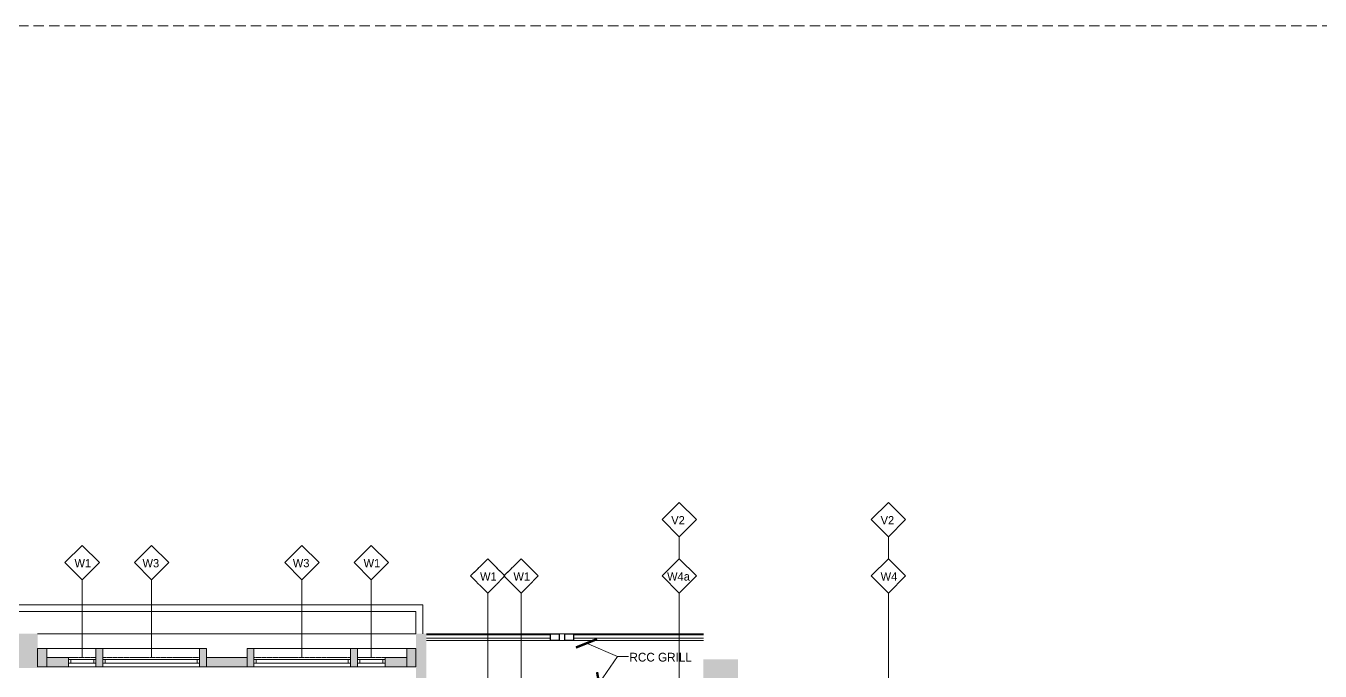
# Model space of a CAD drawing. Extents: x 348043 to 758301, y 133827 to 256568.
# Drawn here: x 711812 to 739950, y 191629 to 205667 of the extents above; entities that cross this region are included whole.
import ezdxf

# ---------------------------------------------------------------- set-up
doc = ezdxf.new("R2010")
doc.units = 0
doc.header["$LTSCALE"] = 900
doc.header["$MEASUREMENT"] = 0
doc.linetypes.add('DASHED2', pattern=[0.375, 0.25, -0.125])
for name, color, linetype, lineweight in [('ARCL-HATCH-230', 253, 'CONTINUOUS', 5), ('ARLC-DOOR-W', 140, 'CONTINUOUS', 5), ('ARLC-ELE0', 24, 'CONTINUOUS', 9), ('ARLC-ELE1', 24, 'CONTINUOUS', 13), ('ARLC-GRILL', 53, 'CONTINUOUS', 9), ('ARLC-HATCH-C', 251, 'CONTINUOUS', 5), ('ARLC-RCC', 2, 'CONTINUOUS', 25), ('ARLC-TEXT  DOOR', 190, 'CONTINUOUS', 5), ('ARLC-TEXT0', 1, 'CONTINUOUS', 9), ('ARLC-WALL', 6, 'CONTINUOUS', 15)]:
    doc.layers.add(name, color=color, linetype=linetype, lineweight=lineweight)
doc.layers.add('WALL', color=1, linetype='CONTINUOUS')
doc.styles.add('ARIAL', font='arial.ttf')
doc.styles.add('swati', font='GOTHIC.TTF')
doc.dimstyles.new('DIM 50', dxfattribs={"dimscale": 50, "dimtxt": 2.2, "dimasz": 1.2, "dimexe": 0, "dimexo": 0, "dimgap": 1.5, "dimtad": 1, "dimzin": 9, "dimdsep": 46, "dimtxsty": 'ARIAL', "dimblk1": 'ARCHTICK', "dimblk2": 'ARCHTICK', "dimsah": 1, "dimcen": 1, "dimclrd": 1, "dimclre": 8, "dimclrt": 4, "dimazin": 0, "dimtfac": 1, "dimtmove": 0, "dimatfit": 3, "dimldrblk": 'ARCHTICK', "dimfxl": 1, "dimfxlon": 1, "dimtolj": 1, "dimtzin": 0, "dimlwd": 5, "dimlwe": 5, "dimarcsym": 0})

# ---------------------------------------------------------------- blocks, each defined once
blk = doc.blocks.new('_ArchTick')
at = {"layer": 'WALL', "color": 0, "linetype": 'ByBlock', "const_width": 0.15}
blk.add_lwpolyline([(-0.5, -0.5), (0.5, 0.5)], dxfattribs=at)

msp = doc.modelspace()

# ---------------------------------------------------------------- hatches: boundary and pattern name
at = {"layer": 'ARCL-HATCH-230'}
h = msp.add_hatch(color=256, dxfattribs=at)
h.dxf.hatch_style = 1
h.paths.add_polyline_path([(715736, 191724), (715736, 191924), (716621, 191924), (716621, 191724)])
h.paths.add_polyline_path([(719621, 191724), (719621, 191924), (720091, 191924), (720091, 191724)])
h.paths.add_polyline_path([(712266, 191724), (712266, 191924), (712736, 191924), (712736, 191724)])
h.paths.add_polyline_path([(712066, 191724), (712066, 192124), (712266, 192124), (712266, 191724)])
h.paths.add_polyline_path([(720091, 192124), (720291, 192124), (720291, 191724), (720091, 191724), (720091, 192124)])
h.paths.add_polyline_path([(718871, 191924), (718871, 192124), (719021, 192124), (719021, 191724), (718871, 191724)])
h.paths.add_polyline_path([(716621, 191724), (716621, 192124), (716771, 192124), (716771, 191724)])
h.paths.add_polyline_path([(715586, 191924), (715586, 192124), (715736, 192124), (715736, 191724), (715586, 191724)])
h.paths.add_polyline_path([(713336, 192124), (713486, 192124), (713486, 191724), (713336, 191724)])
at = {"layer": 'ARLC-HATCH-C', "ltscale": 0.1}
for points in [[(711316, 192444), (711316, 191694), (712066, 191694), (712066, 192444)], [(720291, 191694), (720291, 190634), (720491, 190634), (720521, 190634), (720521, 191134), (720521, 191334), (720521, 192444), (720291, 192444), (720291, 192094)], [(720291, 191694), (720291, 190634), (720491, 190634), (720521, 190634), (720521, 191134), (720521, 191334), (720521, 192444), (720291, 192444), (720291, 192094)], [(726541, 191134), (727079, 191134), (727099, 191134), (727291, 191134), (727291, 191334), (727291, 191884), (726541, 191884), (726541, 191334)]]:
    msp.add_hatch(color=256, dxfattribs=at).paths.add_polyline_path(points)

# ---------------------------------------------------------------- linework, layer by layer
at = {"layer": 'ARCL-HATCH-230', "color": 1, "linetype": 'DASHED2'}
msp.add_lwpolyline([(671818, 205667), (745391.3, 205667), (745391.3, 139351), (671818, 139351)], close=True, dxfattribs=at)
at = {"layer": 'ARLC-DOOR-W'}
for p, q in [((723221, 192444), (723221, 192294)), ((723531, 192444), (723406, 192444)), ((723406, 192444), (723406, 192294)), ((723531, 192294), (723406, 192294)), ((723531, 192444), (723531, 192294)), ((723716, 192444), (723716, 192294))]:
    msp.add_line(p, q, dxfattribs=at)
for points in [[(712786, 191879), (712736, 191879), (712736, 191799), (712786, 191799)], [(713286, 191799), (713286, 191879), (712786, 191879), (712786, 191799)], [(713336, 191879), (713286, 191879), (713286, 191799), (713336, 191799)], [(713536, 191879), (713486, 191879), (713486, 191799), (713536, 191799)], [(715536, 191799), (715536, 191879), (713536, 191879), (713536, 191799)], [(715586, 191879), (715536, 191879), (715536, 191799), (715586, 191799)], [(716821, 191879), (716771, 191879), (716771, 191799), (716821, 191799)], [(718821, 191799), (718821, 191879), (716821, 191879), (716821, 191799)], [(718871, 191879), (718821, 191879), (718821, 191799), (718871, 191799)], [(719071, 191879), (719021, 191879), (719021, 191799), (719071, 191799)], [(719571, 191799), (719571, 191879), (719071, 191879), (719071, 191799)], [(719621, 191879), (719571, 191879), (719571, 191799), (719621, 191799)]]:
    msp.add_lwpolyline(points, close=True, dxfattribs=at)
at = {"layer": 'ARLC-ELE0'}
for p, q in [((702861, 193074), (720441, 193074)), ((720441, 192444), (720441, 193074)), ((703011, 192924), (720291, 192924)), ((720291, 192444), (720291, 192924)), ((712266, 192124), (713336, 192124)), ((713486, 192124), (715586, 192124)), ((716771, 192124), (718871, 192124)), ((719021, 192124), (720091, 192124))]:
    msp.add_line(p, q, dxfattribs=at)
at = {"layer": 'ARLC-ELE0', "lineweight": 5}
for p, q in [((712066, 192444), (720291, 192444)), ((712736, 191724), (713336, 191724)), ((713486, 191724), (715586, 191724)), ((716771, 191724), (718871, 191724)), ((719021, 191724), (719621, 191724))]:
    msp.add_line(p, q, dxfattribs=at)
at = {"layer": 'ARLC-ELE1'}
for p, q in [((720441, 192444), (720441, 193074)), ((720291, 192444), (720291, 192924))]:
    msp.add_line(p, q, dxfattribs=at)
at = {"layer": 'ARLC-GRILL'}
for p, q in [((723221, 192444), (720521, 192444)), ((723221, 192419), (720521, 192419)), ((723221, 192344), (720521, 192344)), ((723221, 192294), (720521, 192294)), ((726541, 192444), (723716, 192444)), ((726541, 192419), (723716, 192419)), ((726541, 192344), (723716, 192344)), ((726541, 192293.8), (723716, 192294))]:
    msp.add_line(p, q, dxfattribs=at)
at = {"layer": 'ARLC-RCC'}
for points in [[(723221, 192444), (723406, 192444), (723406, 192294), (723221, 192294)], [(723531, 192444), (723716, 192444), (723716, 192294), (723531, 192294)]]:
    msp.add_lwpolyline(points, close=True, dxfattribs=at)
at = {"layer": 'ARLC-TEXT  DOOR'}
for p, q in [((726016, 195299), (725642.6, 194925.6)), ((726389.3, 194925.6), (726016, 195299)), ((730566, 195299), (730192.6, 194925.6)), ((730939.3, 194925.6), (730566, 195299)), ((725642.6, 194925.6), (726016, 194552.3)), ((726016, 194552.3), (726389.3, 194925.6)), ((730192.6, 194925.6), (730566, 194552.3)), ((730566, 194552.3), (730939.3, 194925.6)), ((726016, 194074), (726016, 194552.3)), ((730566, 194074), (730566, 194552.3)), ((713036, 194364.5), (712662.6, 193991.1)), ((713409.3, 193991.1), (713036, 194364.5)), ((714544.7, 194364.5), (714171.4, 193991.1)), ((714918.1, 193991.1), (714544.7, 194364.5)), ((717812.2, 194364.5), (717438.9, 193991.1)), ((718185.6, 193991.1), (717812.2, 194364.5)), ((719321, 194364.5), (718947.6, 193991.1)), ((719694.3, 193991.1), (719321, 194364.5)), ((712662.6, 193991.1), (713036, 193617.7)), ((713036, 193617.7), (713409.3, 193991.1)), ((714171.4, 193991.1), (714544.7, 193617.7)), ((714544.7, 193617.7), (714918.1, 193991.1)), ((717438.9, 193991.1), (717812.2, 193617.7)), ((717812.2, 193617.7), (718185.6, 193991.1)), ((718947.6, 193991.1), (719321, 193617.7)), ((719321, 193617.7), (719694.3, 193991.1)), ((726016, 194074), (725642.6, 193700.6)), ((726389.3, 193700.6), (726016, 194074)), ((730566, 194074), (730192.6, 193700.6)), ((730939.3, 193700.6), (730566, 194074)), ((713036, 191924), (713036, 193617.7)), ((714544.7, 191924), (714544.7, 193617.7)), ((717812.2, 191924), (717812.2, 193617.7)), ((719321, 191924), (719321, 193617.7)), ((725642.6, 193700.6), (726016, 193327.2)), ((726016, 193327.2), (726389.3, 193700.6)), ((730192.6, 193700.6), (730566, 193327.2)), ((730566, 193327.2), (730939.3, 193700.6)), ((721853.4, 191364), (721853.4, 193327.2)), ((722578.5, 191364), (722578.5, 193327.2)), ((726016, 191289), (726016, 193327.2)), ((730566, 191289), (730566, 193327.2))]:
    msp.add_line(p, q, dxfattribs=at)
at = {"layer": 'ARLC-WALL', "color": 251, "linetype": 'DASHED2', "lineweight": 9, "ltscale": 0.005}
for p, q in [((712736, 191924), (713336, 191924)), ((713486, 191924), (715586, 191924)), ((716771, 191924), (718871, 191924)), ((719021, 191924), (719621, 191924))]:
    msp.add_line(p, q, dxfattribs=at)
at = {"layer": 'ARLC-WALL'}
for p, q in [((715736, 191924), (716621, 191924)), ((716621, 191724), (715736, 191724))]:
    msp.add_line(p, q, dxfattribs=at)
for points in [[(712266, 192124), (712266, 191724), (712066, 191724), (712066, 192124)], [(712266, 191724), (712736, 191724), (712736, 191924), (712266, 191924)], [(713486, 192124), (713486, 191724), (713336, 191724), (713336, 192124)], [(715736, 192124), (715736, 191724), (715586, 191724), (715586, 192124)], [(716771, 192124), (716771, 191724), (716621, 191724), (716621, 192124)], [(719021, 192124), (719021, 191724), (718871, 191724), (718871, 192124)], [(719621, 191924), (720091, 191924), (720091, 191724), (719621, 191724)], [(720291, 192124), (720291, 191724), (720091, 191724), (720091, 192124)], [(720291, 192124), (720291, 191724), (720091, 191724), (720091, 192124)]]:
    msp.add_lwpolyline(points, close=True, dxfattribs=at)

# ---------------------------------------------------------------- texts
at = {"layer": 'ARLC-TEXT  DOOR', "char_height": 180, "width": 367.355, "attachment_point": 7}
for s, insert in [('\\pi3.67764;V2', (725839.5, 194821.9)), ('\\pi3.67764;V2', (730391.8, 194821.9)), ('\\pi33.67764;W1', (712836.1, 193887.3)), ('\\pi3.67764;W3', (714344.8, 193884.3)), ('\\pi3.67764;W3', (717612.3, 193887.4)), ('\\pi33.67764;W1', (719121.1, 193887.3)), ('\\pi-86.32236;W4a', (725839.5, 193596.9)), ('\\pi3.67764;W4', (730391.8, 193596.9))]:
    msp.add_mtext(s, dxfattribs=dict(at, insert=insert))
at = {"layer": 'ARLC-TEXT0', "linetype": 'Continuous', "style": 'swati'}
msp.add_text('RCC GRILL', height=190, dxfattribs=at).set_placement((724934.5, 191837.5))

# ---------------------------------------------------------------- leaders
at = {"layer": 'ARLC-TEXT0', "ltscale": 0.1}
for points in [[(724000.5, 192234), (724675, 191944.2), (724916.5, 191944.2)], [(724274.5, 191364), (724675, 191944.2), (724841.5, 191944.2)]]:
    msp.add_leader(points, dimstyle='DIM 50', override={"dimasz": 7}, dxfattribs=at)

# ---------------------------------------------------------------- next in the draw order: texts
at = {"layer": 'ARLC-TEXT  DOOR', "insert": (721653.5, 193596.8), "char_height": 180, "width": 367.355, "attachment_point": 7, "bg_fill": 2}
msp.add_mtext('\\pi33.67764;W1', dxfattribs=at)

# ---------------------------------------------------------------- next in the draw order: linework, layer by layer
at = {"layer": 'ARLC-TEXT  DOOR'}
for p, q in [((721853.4, 194074), (721480.1, 193700.6)), ((722226.8, 193700.6), (721853.4, 194074)), ((721480.1, 193700.6), (721853.4, 193327.2)), ((721853.4, 193327.2), (722226.8, 193700.6))]:
    msp.add_line(p, q, dxfattribs=at)

# ---------------------------------------------------------------- next in the draw order: texts
at = {"layer": 'ARLC-TEXT  DOOR', "insert": (722378.6, 193596.8), "char_height": 180, "width": 367.355, "attachment_point": 7, "bg_fill": 2}
msp.add_mtext('\\pi33.67764;W1', dxfattribs=at)

# ---------------------------------------------------------------- next in the draw order: linework, layer by layer
at = {"layer": 'ARLC-TEXT  DOOR'}
for p, q in [((722578.5, 194074), (722205.1, 193700.6)), ((722951.8, 193700.6), (722578.5, 194074)), ((722205.1, 193700.6), (722578.5, 193327.2)), ((722578.5, 193327.2), (722951.8, 193700.6))]:
    msp.add_line(p, q, dxfattribs=at)

doc.saveas('drawing.dxf')
